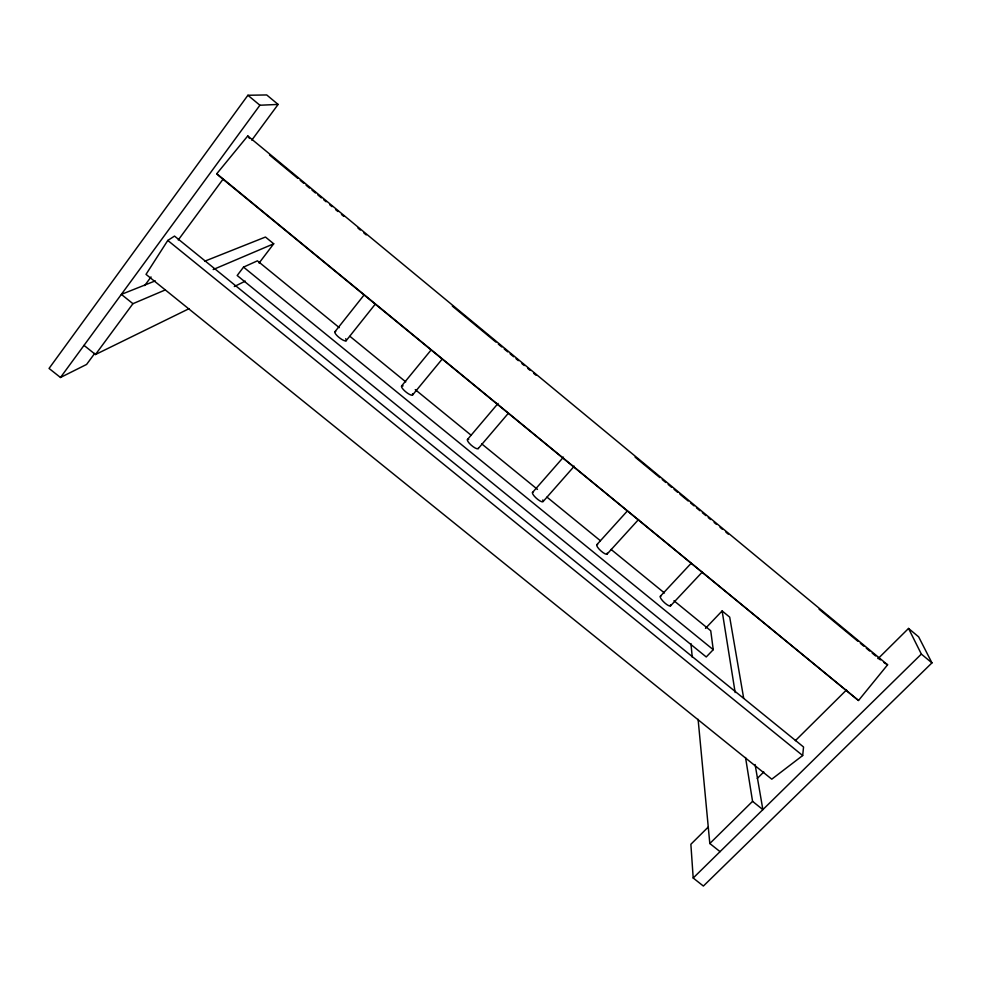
<?xml version="1.0" encoding="UTF-8"?>
<svg xmlns="http://www.w3.org/2000/svg" width="981" height="981" viewBox="0 0 981 981"><rect width="100%" height="100%" fill="white"/><g stroke="black" fill="none" stroke-linecap="round" stroke-linejoin="round"><path stroke-width="1.47" d="M802.679 755.542L803.549 746.995L174.52 236.09L167.788 240.443L146.022 274.361L771.777 779.184L802.679 755.542L167.788 240.443M251.786 140.16L278.114 104.427L266.709 94.949L247.899 95.267L49.05 368.439L60.479 377.489L86.586 364.442L94.752 353.356M60.479 377.489L259.904 105.237L278.114 104.427M144.673 285.581L151.037 276.949M178.26 239.977L222.736 179.597M84.01 345.373L95.488 354.521L132.938 303.693L165.323 289.91M339.303 327.654L257.414 260.836L243.533 267.114L237.181 275.502L706.246 656.963L713.248 649.68L710.735 630.758L673.947 600.74M259.058 263.067L273.711 243.791L265.459 237.034L204.71 261.204M335.061 331.603L364.184 294.84M346.072 340.799L375.269 304.147M858.51 700.508L887.597 664.799L247.764 135.93L216.776 173.723L218.824 175.82L858.51 700.508L216.776 173.723M401.658 385.901L431.199 349.861M412.56 395.012L442.186 359.083M467.447 439.537L498.066 403.424M478.25 448.575L507.962 413.712M532.45 492.548L563.486 457.121M543.155 501.499L574.265 466.183M596.988 544.541L627.362 510.966M607.018 554.179L638.557 519.513M660.385 596.227L691.127 563.315M670.477 605.927L702.408 571.935M705.498 628.355L722.126 610.93L729.705 617.147L743.696 698.349M708.282 827.008L690.869 844.273L693.199 878.007L703.377 886.051L931.95 662.886L918.657 636.865L908.541 628.441L878.069 658.656M757.258 778.448L763.794 771.973M795.346 740.68L846.505 689.95M720.054 851.655L709.815 843.513L752.562 801.342L745.548 757.516M693.199 878.007L921.355 654.094L908.541 628.441M95.488 354.521L188.953 308.733M234.312 286.526L245.311 281.13M213.184 269.542L273.711 243.791M155.268 280.885L121.362 294.386L132.938 303.693M883.979 662.58L887.597 664.799M752.562 801.342L762.875 809.632L755.1 764.518M243.533 267.114L713.248 649.68M349.984 336.373L405.754 381.879M415.245 389.629L471.027 435.147M481.708 443.866L537.478 489.372M546.969 497.122L600.372 540.703M611.053 549.421L664.456 592.99M269.53 154.998L297.832 178.383M300.186 180.332L303.73 183.263M306.084 185.213L309.628 188.131M311.983 190.081L315.514 193.012M317.881 194.961L321.412 197.88M323.779 199.83L326.133 201.779M329.665 204.698L332.032 206.648M335.563 209.578L337.93 211.528M341.462 214.447L343.828 216.396M357.979 228.095L360.334 230.044M363.865 232.975L366.232 234.925M452.315 306.072L495.957 342.136M498.311 344.086L501.855 347.004M504.209 348.954L507.753 351.885M510.108 353.834L513.639 356.753M516.006 358.703L518.36 360.652M521.904 363.583L524.259 365.533M527.803 368.451L530.157 370.401M533.689 373.32L536.055 375.269M635.112 457.146L659.882 477.612M662.236 479.562L665.78 482.493M668.135 484.442L671.678 487.361M674.033 489.311L677.564 492.241M679.931 494.191L688.184 501.009M690.538 502.959L694.082 505.877M696.436 507.827L699.98 510.758M702.335 512.707L705.879 515.626M708.233 517.576L710.587 519.525M714.131 522.456L716.486 524.406M720.029 527.324L722.384 529.274M725.928 532.192L728.282 534.142M819.086 609.201L858.007 641.366M860.362 643.315L863.905 646.234M866.26 648.183L869.804 651.114M872.158 653.064L875.702 655.982M878.056 657.932L880.411 659.882M921.355 654.094L931.95 662.886M247.899 95.267L259.904 105.237M247.764 135.93L249.481 138.431M722.126 610.93L735.161 692.537M690.955 643.597L692.243 657.221M698.104 719.318L709.815 843.513M670.514 604.713A7.002 1.815 43.2 0 1 664.628 602.812A7.002 1.815 43.2 0 1 660.936 596.117M607.214 553.1A6.99 1.852 42.3 0 1 600.875 550.856A6.99 1.852 42.3 0 1 597.625 544.48M542.8 499.967A7.002 1.876 41.3 0 1 537.76 499.427A7.002 1.876 41.3 0 1 532.842 492.229M478.336 448.01A7.039 1.901 40.3 0 1 471.076 445.043A7.039 1.901 40.3 0 1 468.722 439.365M412.523 393.737A7.112 1.913 39.3 0 1 409.531 394.399A7.112 1.913 39.3 0 1 402.504 388.537A7.112 1.913 39.3 0 1 403.105 385.864M345.692 338.703A7.21 1.925 38.3 0 1 344.061 340.579A7.21 1.925 38.3 0 1 336.63 335.208A7.21 1.925 38.3 0 1 335.71 331.492"/></g></svg>
